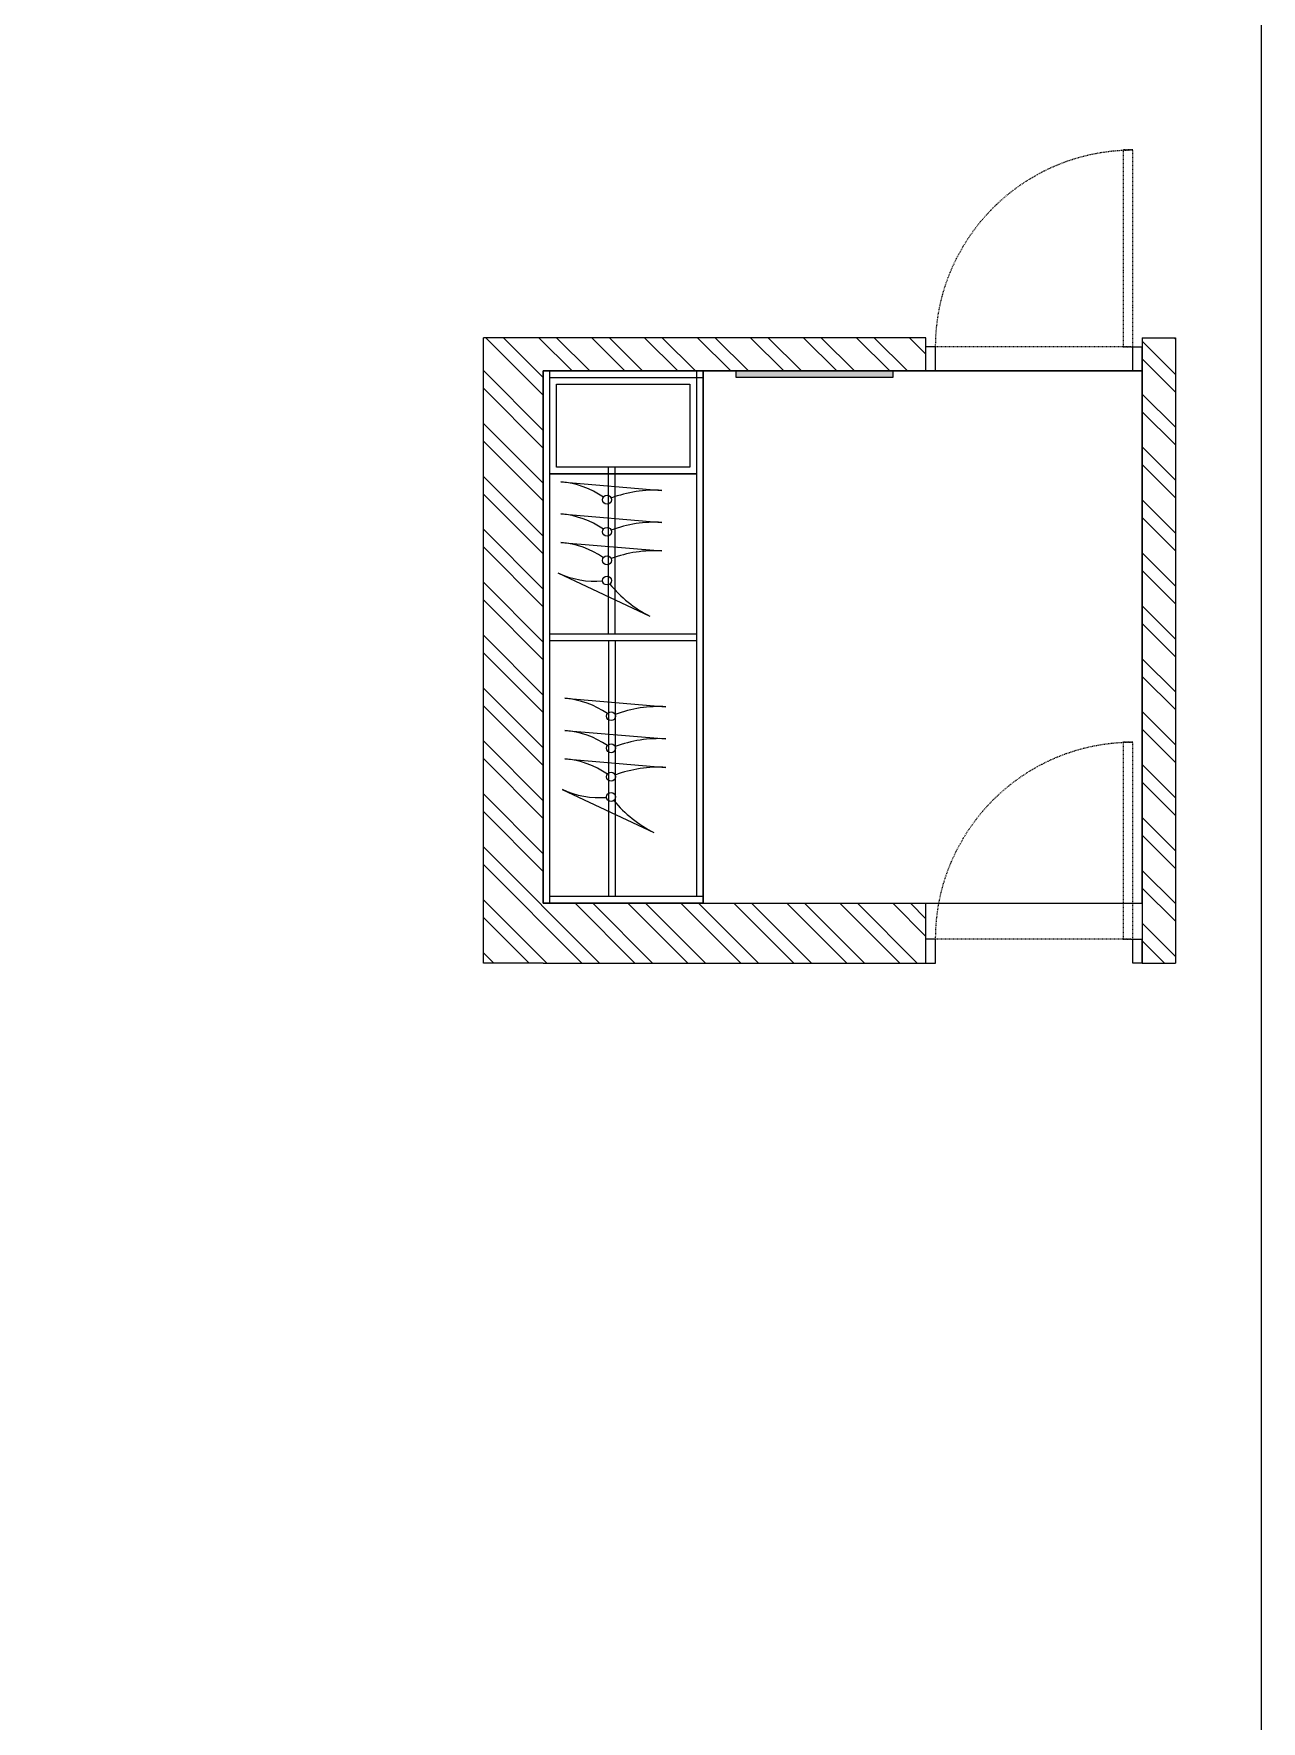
# Model space of a CAD drawing. Header units: inches. Extents: x 15448 to 46480, y -8154 to 0.
# Drawn here: x 17930.9 to 18115.4, y -3185.8 to -2932.1 of the extents above; entities that cross this region are included whole.
import ezdxf

# ---------------------------------------------------------------- set-up
doc = ezdxf.new("R2010")
doc.units = ezdxf.units.IN
doc.header["$MEASUREMENT"] = 0
for name, pattern in [('AUDIT_D_060311083008-3', [0]), ('DASHED2', [0.375, 0.25, -0.125]), ('HIDDEN', [0.375, 0.25, -0.125])]:
    doc.linetypes.add(name, pattern=pattern)
for name, color, linetype in [('.', 30, 'Continuous'), ('A-DOOR', 251, 'AUDIT_D_060311083008-3'), ('A-Door-Frame', 1, 'Continuous'), ('A-Door-Swing', 8, 'HIDDEN'), ('IEL-HATCH-002', 7, 'Continuous')]:
    doc.layers.add(name, color=color, linetype=linetype)
doc.layers.add('Furniture', color=251, linetype='Continuous', lineweight=18)
doc.layers.add('ROD', color=7, linetype='Continuous', lineweight=9)

# ---------------------------------------------------------------- blocks, each defined once
blk = doc.blocks.new('*U1')
at = {"layer": 'A-Door-Frame', "lineweight": 5}
for p, q in [((0, -100), (0, 0)), ((900, -100), (900, 0))]:
    blk.add_line(p, q, dxfattribs=at)
for points in [[(0, -100), (40, -100), (40, 0), (0, 0)], [(900, -100), (860, -100), (860, 0), (900, 0)]]:
    blk.add_lwpolyline(points, dxfattribs=at)
at = {"layer": 'A-Door-Swing', "linetype": 'DASHED2', "lineweight": 5}
blk.add_line((47.3, 0), (867.3, 0), dxfattribs=at)
blk.add_lwpolyline([(40, 0), (40, 820), (80, 820), (80, 0)], close=True, dxfattribs=at)
blk.add_arc((40, 0), 820, 360, 90, dxfattribs=at)
blk = doc.blocks.new('SHS')
at = {"layer": 'Furniture', "color": 133, "lineweight": 5, "true_color": 0x84cdcc}
for p, q in [((16865.55, -2625.54), (16859.06, -2639.35)), ((16870.14, -2625.95), (16868.85, -2641.16)), ((16874.42, -2625.95), (16873.13, -2641.16)), ((16879.24, -2625.95), (16877.96, -2641.16))]:
    blk.add_line(p, q, dxfattribs=at)
for centre in [(16864.41, -2632.91), (16867.44, -2632.91), (16871.73, -2632.91), (16876.55, -2632.91)]:
    blk.add_circle(centre, 0.673, dxfattribs=at)
for centre, radius, start, end in [((16877.49, -2631.17), 13.19, 154.7514, 184.6513), ((16856.99, -2624.86), 13.19, 325.3487, 355.2486), ((16861.27, -2624.86), 13.19, 325.3487, 355.2486), ((16866.09, -2624.86), 13.19, 325.3487, 355.2486), ((16875.7, -2647.71), 18.62, 129.3984, 153.3097), ((16850.27, -2640.08), 18.62, 356.6903, 20.6016), ((16854.55, -2640.08), 18.62, 356.6903, 20.6016), ((16859.37, -2640.08), 18.62, 356.6903, 20.6016)]:
    blk.add_arc(centre, radius, start, end, dxfattribs=at)

msp = doc.modelspace()

# ---------------------------------------------------------------- hatches: boundary and pattern name
at = {"layer": '.', "lineweight": 5}
h = msp.add_hatch(dxfattribs=at)
h.set_pattern_fill('ANSI32', color=1, scale=15, angle=-90)
h.set_pattern_definition([(315, (21108.064, 14964.419), (3.9774756, 3.9774756), []), (315, (21108.064, 14961.7673), (3.9774756, 3.9774756), [])])
h.paths.add_polyline_path([(18031.49, -2982.82), (18064.99, -2982.82), (18064.99, -2979.21), (18064.99, -2977.82), (17998.49, -2977.82), (17998.49, -3071.82), (18007.49, -3071.82), (18064.99, -3071.82), (18064.99, -3068.21), (18064.99, -3062.82), (18007.49, -3062.82), (18007.49, -2982.82)])
h.paths.add_polyline_path([(18102.49, -3071.82), (18102.49, -2977.82), (18097.49, -2977.82), (18097.49, -3071.82)])
at = {"layer": 'IEL-HATCH-002', "true_color": 0x7aafdf, "transparency": 33554687}
h = msp.add_hatch(color=143, dxfattribs=at)
h.dxf.hatch_style = 1
h.paths.add_polyline_path([(18059.99, -2982.82), (18036.49, -2982.82), (18036.49, -2983.82), (18059.99, -2983.82)])

# ---------------------------------------------------------------- linework, layer by layer
at = {"lineweight": 5}
for p, q in [((18097.49, -2977.82), (18102.49, -2977.82)), ((18007.49, -2982.82), (18031.49, -2982.82)), ((18007.49, -3062.82), (18007.49, -2982.82)), ((18008.49, -3062.82), (18008.49, -2982.82)), ((18008.49, -2983.82), (18031.49, -2983.82)), ((18030.49, -2982.82), (18030.49, -3061.82)), ((18031.49, -2982.82), (18031.49, -2983.82)), ((18008.49, -3022.32), (18030.49, -3022.32)), ((18008.49, -3023.32), (18030.49, -3023.32)), ((18031.49, -3062.82), (18007.49, -3062.82)), ((18031.49, -3061.82), (18008.49, -3061.82)), ((18031.49, -3061.82), (18031.49, -3062.82)), ((18007.49, -3071.82), (17998.49, -3071.82))]:
    msp.add_line(p, q, dxfattribs=at)
for p, q in [((18007.49, -2982.82), (18097.49, -2982.82)), ((18036.49, -2983.82), (18036.49, -2982.82)), ((18059.99, -2983.82), (18036.49, -2983.82)), ((18059.99, -2982.82), (18059.99, -2983.82)), ((18008.49, -2998.27), (18030.49, -2998.27))]:
    msp.add_line(p, q)
at = {"color": 9, "lineweight": 5, "true_color": 0xc7c8ca}
for p, q in [((18017.31, -3022.32), (18017.31, -2997.27)), ((18018.31, -3022.32), (18018.31, -2997.27)), ((18017.31, -3023.32), (18017.31, -3061.82)), ((18018.31, -3023.32), (18018.31, -3061.82))]:
    msp.add_line(p, q, dxfattribs=at)
at = {"lineweight": 5}
for points in [[(16322, -2736.5), (18115.36, -2736.5), (18115.36, -3444.5), (16322, -3444.5)], [(18097.49, -3062.82), (18097.49, -2982.82), (18031.49, -2982.82), (18031.49, -3062.82)]]:
    msp.add_lwpolyline(points, close=True, dxfattribs=at)
msp.add_lwpolyline([(18008.49, -2998.27), (18008.49, -2983.82), (18030.49, -2983.82), (18030.49, -2998.27)], close=True)
at = {"color": 152, "true_color": 0x2776bb}
msp.add_lwpolyline([(18009.49, -2997.27), (18009.49, -2984.82), (18029.49, -2984.82), (18029.49, -2997.27)], close=True, dxfattribs=at)
at = {"layer": 'ROD', "lineweight": 5}
for p, q in [((17998.49, -3071.82), (17998.49, -2977.82)), ((18064.99, -2977.82), (17998.49, -2977.82)), ((18097.49, -2977.82), (18097.49, -3071.82)), ((18102.49, -2977.82), (18102.49, -3071.82)), ((18064.99, -2982.82), (18007.49, -2982.82)), ((18007.49, -3062.82), (18064.99, -3062.82)), ((18007.49, -3062.82), (18031.49, -3062.82)), ((18007.49, -3071.82), (18064.99, -3071.82)), ((18097.49, -3071.82), (18102.49, -3071.82))]:
    msp.add_line(p, q, dxfattribs=at)
at = {"layer": 'ROD', "color": 250, "lineweight": 5}
for p, q in [((18007.49, -2982.82), (18007.49, -3062.82)), ((18031.49, -2982.82), (18007.49, -2982.82))]:
    msp.add_line(p, q, dxfattribs=at)
at = {"layer": 'ROD', "color": 254, "lineweight": 5}
msp.add_line((18031.49, -3062.82), (18031.49, -2982.82), dxfattribs=at)
at = {"layer": 'ROD', "lineweight": 5}
for points in [[(18064.99, -2982.82), (18064.99, -2977.82)], [(18064.99, -3071.82), (18064.99, -3062.82)]]:
    msp.add_lwpolyline(points, dxfattribs=at)

# ---------------------------------------------------------------- block references
at = {"lineweight": 5, "rotation": 90}
for p in [(15384.16, -19878.73), (15384.77, -19911.26)]:
    msp.add_blockref('SHS', p, dxfattribs=at)
at = {"layer": 'A-DOOR', "lineweight": 5, "xscale": -0.03611111111109516, "yscale": 0.03611111111109516, "zscale": 0.03611111111109516}
for p in [(18097.49, -2979.21), (18097.49, -3068.21)]:
    msp.add_blockref('*U1', p, dxfattribs=at)

doc.saveas('drawing.dxf')
